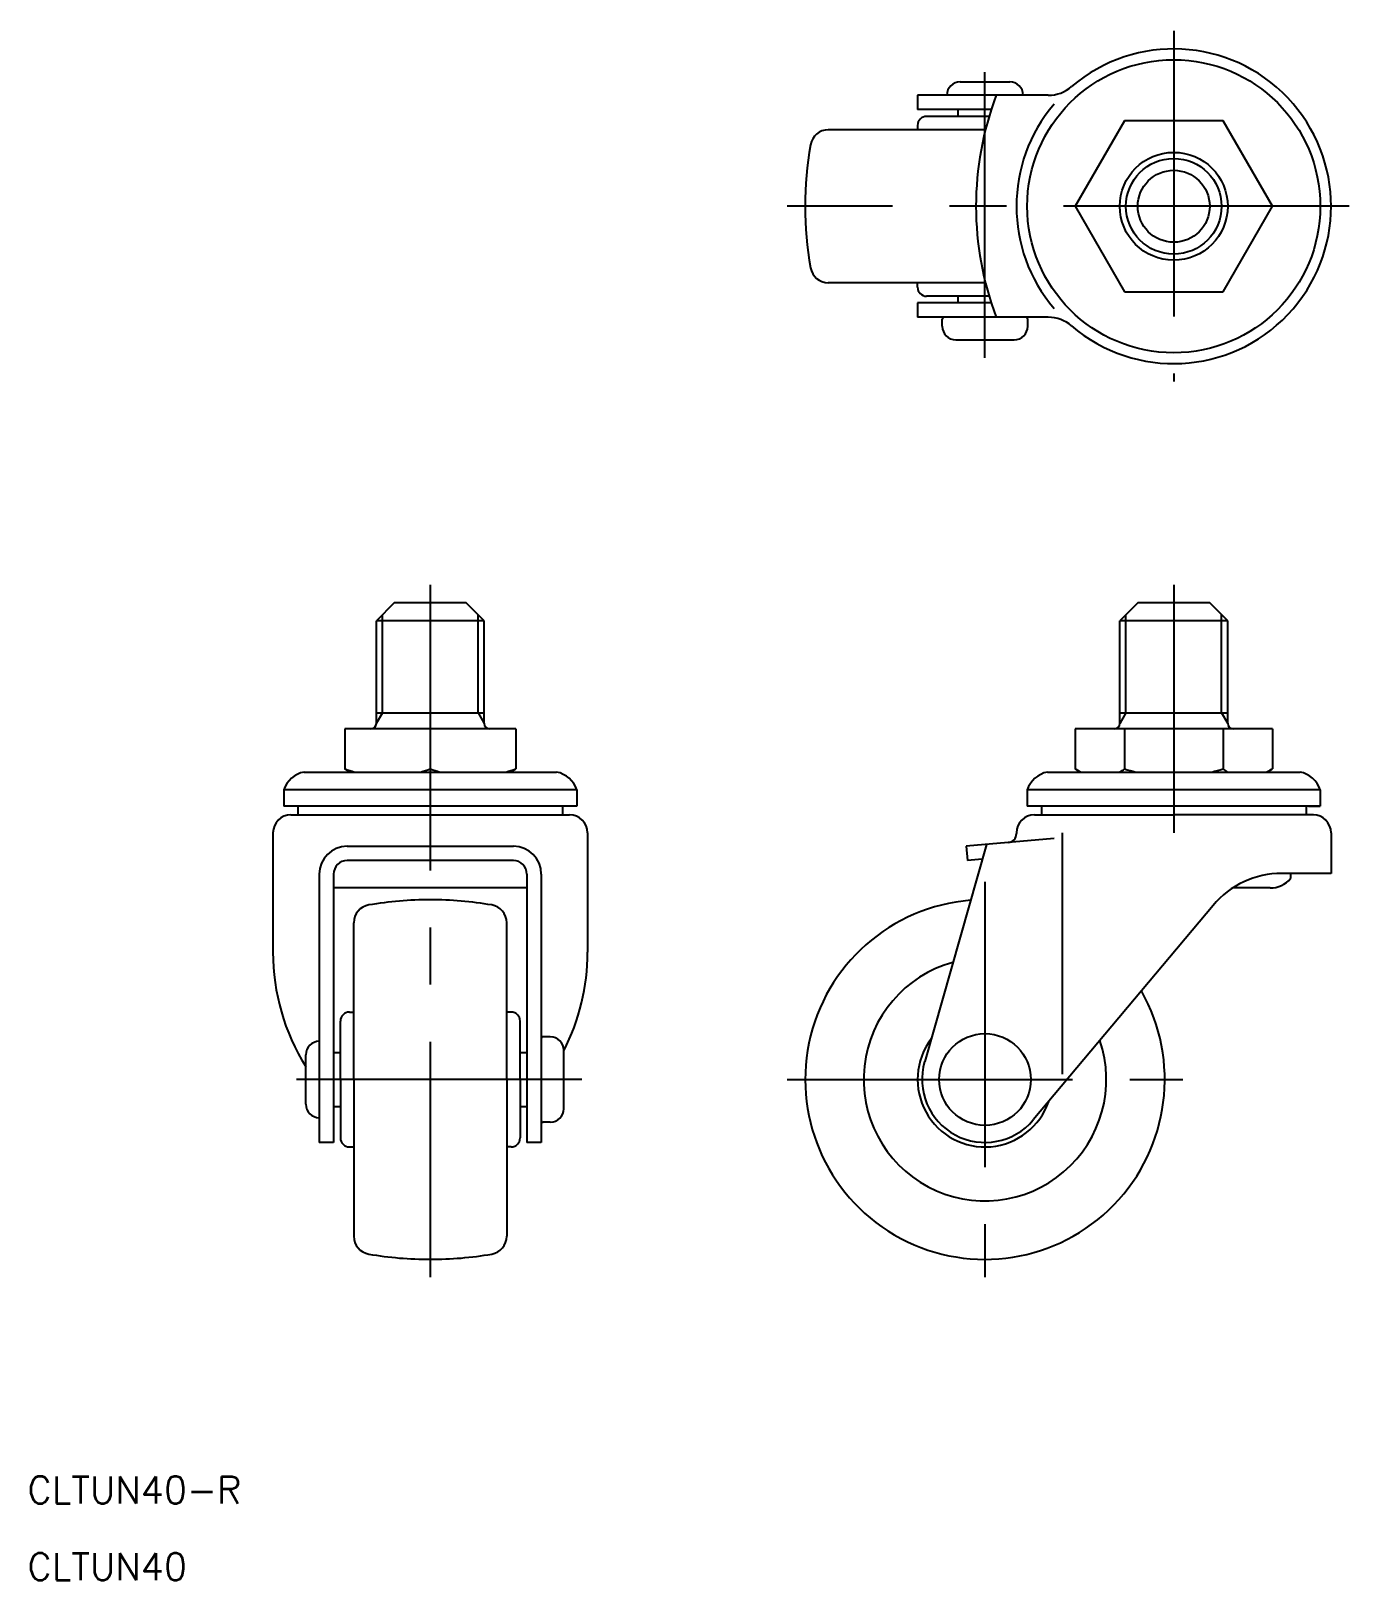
# Model space of a CAD drawing. Extents: x -106 to 40, y -56 to 117.
import ezdxf

# ---------------------------------------------------------------- set-up
doc = ezdxf.new("R2010")
doc.units = 0
doc.linetypes.add('CENTER', pattern=[50.8, 31.75, -6.35, 6.35, -6.35])
doc.layers.get('0').update_dxf_attribs({"linetype": 'CONTINUOUS'})
doc.layers.add('CENTER', color=1, linetype='CONTINUOUS')
doc.styles.get("Standard").update_dxf_attribs({"font": 'txt.shx', "height": 3, "bigfont": 'bigfont.shx'})

msp = doc.modelspace()

# ---------------------------------------------------------------- linework, layer by layer
at = {"color": 7, "linetype": 'CONTINUOUS'}
for p, q in [((-2.75, 110.97), (2.75, 110.97)), ((7.04, 109.47), (-7.5, 109.47)), ((-7.5, 109.47), (-7.5, 107.87)), ((0.69, 107.87), (-7.5, 107.87)), ((0.46, 107.12), (-6.5, 107.12)), ((-3, 107.12), (-3, 107.87)), ((0.05, 105.62), (-17.44, 105.62)), ((-7.5, 106.12), (-7.5, 105.62)), ((15.52, 106.62), (10.03, 97.12)), ((26.48, 106.62), (15.52, 106.62)), ((31.97, 97.12), (26.48, 106.62)), ((10.03, 97.12), (15.52, 87.62)), ((26.48, 87.62), (31.97, 97.12)), ((0.05, 88.62), (-17.44, 88.62)), ((-7.5, 88.12), (-7.5, 88.62)), ((-7.5, 86.37), (-7.5, 84.77)), ((0.69, 86.37), (-7.5, 86.37)), ((0.46, 87.12), (-6.5, 87.12)), ((-3, 86.37), (-3, 87.12)), ((15.52, 87.62), (26.48, 87.62)), ((7.04, 84.77), (-7.5, 84.77)), ((-4.75, 83.77), (-4.75, 84.57)), ((4.75, 83.77), (4.75, 84.57)), ((-3.25, 82.27), (3.25, 82.27)), ((-65.71, 53), (-67.71, 51)), ((-57.71, 53), (-65.71, 53)), ((-55.71, 51), (-57.71, 53)), ((17, 53), (15, 51)), ((25, 53), (17, 53)), ((27, 51), (25, 53)), ((-55.71, 51), (-67.71, 51)), ((-67.71, 39.6), (-67.71, 51)), ((-55.71, 39.6), (-55.71, 51)), ((27, 51), (15, 51)), ((15, 39.6), (15, 51)), ((27, 39.6), (27, 51)), ((-67.71, 40.77), (-55.71, 40.77)), ((15, 40.77), (27, 40.77)), ((-71.21, 39), (-71.21, 34.55)), ((-52.21, 39), (-71.21, 39)), ((-61.71, 39), (-61.71, 34.2)), ((-52.21, 39), (-52.21, 34.55)), ((10.03, 39), (10.03, 34.55)), ((31.97, 39), (10.03, 39)), ((15.52, 39), (15.52, 34.55)), ((26.48, 39), (26.48, 34.55)), ((31.97, 39), (31.97, 34.55)), ((-70.61, 34.2), (-71.21, 34.55)), ((-52.82, 34.2), (-52.21, 34.55)), ((10.63, 34.2), (10.03, 34.55)), ((31.37, 34.2), (31.97, 34.55)), ((-75.76, 34.2), (-47.66, 34.2)), ((6.95, 34.2), (24.79, 34.2)), ((24.79, 34.2), (35.05, 34.2)), ((-45.41, 32.2), (-78.01, 32.2)), ((-78.01, 32.2), (-78.01, 30.4)), ((-45.41, 32.2), (-45.41, 30.4)), ((37.3, 32.2), (4.7, 32.2)), ((4.7, 32.2), (4.7, 30.4)), ((37.3, 32.2), (37.3, 30.4)), ((-45.41, 30.4), (-78.01, 30.4)), ((-77.21, 29.43), (-46.21, 29.43)), ((-76.44, 30.4), (-76.44, 29.43)), ((-46.99, 30.4), (-46.99, 29.43)), ((37.3, 30.4), (4.7, 30.4)), ((5.5, 29.43), (21, 29.43)), ((6.28, 30.4), (6.28, 29.43)), ((36.53, 29.43), (21, 29.43)), ((35.72, 30.4), (35.72, 29.43)), ((35.98, 30.4), (37.3, 30.4)), ((-79.21, 27.43), (-79.21, 14.15)), ((-70.96, 25.94), (-52.46, 25.94)), ((-44.21, 27.43), (-44.21, 14.15)), ((0.17, 26.14), (-6.71, 1.99)), ((7.68, 26.8), (-2.08, 25.94)), ((-2.08, 25.94), (-1.94, 24.35)), ((3.5, 27.43), (3.5, 27.35)), ((8.6, 27.43), (8.6, 0.61)), ((38.5, 27.43), (38.5, 22.93)), ((-52.46, 24.35), (-70.96, 24.35)), ((-0.3, 24.49), (-1.94, 24.35)), ((-74.06, 22.84), (-74.06, -7)), ((-72.46, 22.85), (-72.46, -7)), ((-50.96, 22.85), (-50.96, -7)), ((-49.36, 22.84), (-49.36, -7)), ((38.5, 22.93), (33.03, 22.93)), ((34, 22.93), (34, 22.35)), ((-50.99, 21.3), (-72.46, 21.3)), ((31.72, 21.3), (27.56, 21.3)), ((25.37, 19.36), (5.36, -4.5)), ((-70.21, 0), (-70.21, 17.44)), ((-53.21, 0), (-53.21, 17.44)), ((-70.71, 7.5), (-70.21, 7.5)), ((-52.71, 7.5), (-53.21, 7.5)), ((-71.71, 0), (-71.71, 6.5)), ((-51.71, 0), (-51.71, 6.5)), ((-48.36, 4.75), (-49.16, 4.75)), ((-75.56, -2.75), (-75.56, 2.75)), ((-72.46, 3), (-71.71, 3)), ((-51.71, 3), (-50.96, 3)), ((-46.86, -3.25), (-46.86, 3.25)), ((-71.71, 0), (-71.71, -6.5)), ((-70.21, 0), (-70.21, -17.44)), ((-53.21, 0), (-53.21, -17.44)), ((-51.71, 0), (-51.71, -6.5)), ((-72.46, -3), (-71.71, -3)), ((-51.71, -3), (-50.96, -3)), ((-48.36, -4.75), (-49.16, -4.75)), ((-72.46, -7), (-74.06, -7)), ((-70.71, -7.5), (-70.21, -7.5)), ((-52.71, -7.5), (-53.21, -7.5)), ((-49.36, -7), (-50.96, -7))]:
    msp.add_line(p, q, dxfattribs=at)
at = {"color": 3, "linetype": 'CONTINUOUS'}
for p, q in [((-67.04, 40.77), (-67.04, 51.68)), ((-56.39, 40.77), (-56.39, 51.68)), ((15.68, 40.77), (15.68, 51.68)), ((26.32, 40.77), (26.32, 51.68)), ((-67.04, 40.77), (-67.73, 39.58)), ((-56.39, 40.77), (-55.7, 39.58)), ((15.68, 40.77), (14.99, 39.58)), ((26.32, 40.77), (27.01, 39.58))]:
    msp.add_line(p, q, dxfattribs=at)
at = {"color": 7, "linetype": 'CONTINUOUS'}
for centre, radius in [((21, 97.12), 16.3), ((21, 97.12), 6), ((21, 97.12), 4), ((0, 0), 5.1)]:
    msp.add_circle(centre, radius, dxfattribs=at)
at = {"color": 3, "linetype": 'CONTINUOUS'}
msp.add_circle((21, 97.12), 5.32, dxfattribs=at)
at = {"color": 7, "linetype": 'CONTINUOUS'}
for centre, radius, start, end in [((21, 97.12), 17.5, 229.5052, 130.4948), ((-2.75, 109.47), 1.5, 90, 180), ((2.75, 109.47), 1.5, 0, 90), ((7.04, 113.47), 4, 270, 310.4948), ((34, 97.12), 35, 159.3378, 200.6622), ((-6.5, 106.12), 1, 90, 180), ((21, 97.12), 17.5, 139.566, 220.434), ((-17.44, 103.62), 2, 90, 170.151), ((20, 97.12), 40, 170.151, 189.849), ((-17.44, 90.62), 2, 189.849, 270), ((-6.5, 88.12), 1, 180, 270), ((-4.55, 84.57), 0.2, 90, 182.2046), ((4.55, 84.57), 0.2, 357.7954, 90), ((7.04, 80.77), 4, 49.5052, 90), ((-3.25, 83.77), 1.5, 180, 270), ((3.25, 83.77), 1.5, 270, 0), ((-68.31, 39.6), 0.6, 270, 0), ((-55.11, 39.6), 0.6, 180, 270), ((14.4, 39.6), 0.6, 270, 0), ((27.6, 39.6), 0.6, 180, 270), ((-66.46, 47.42), 13.72, 249.7438, 254.484), ((-66.46, 47.42), 13.72, 285.516, 290.2562), ((-56.96, 47.42), 13.72, 249.7438, 254.484), ((-56.96, 47.42), 13.72, 285.516, 290.2562), ((13.11, 39.7), 6, 240, 246.4435), ((13.11, 37.55), 3.85, 299.5131, 308.7577), ((21, 51.82), 18.12, 252.3968, 256.509), ((21, 51.82), 18.12, 283.491, 287.6032), ((28.89, 37.55), 3.85, 231.2423, 240.4869), ((28.89, 39.7), 6, 293.5565, 300), ((-75.16, 31.26), 3, 101.5188, 161.7483), ((-48.26, 31.26), 3, 18.2517, 78.4812), ((7.55, 31.26), 3, 101.5188, 161.7483), ((34.45, 31.26), 3, 18.2517, 78.4812), ((-77.21, 27.43), 2, 90, 180), ((-46.21, 27.43), 2, 0, 90), ((5.5, 27.43), 2, 90, 180), ((36.5, 27.43), 2, 0, 90), ((-70.96, 22.84), 3.1, 90, 180), ((-52.46, 22.84), 3.1, 0, 90), ((2.5, 27.35), 1, 275, 0), ((-70.96, 22.85), 1.5, 90, 180), ((-52.46, 22.85), 1.5, 0, 90), ((33.03, 12.93), 10, 90, 140.0125), ((31.72, 24.3), 3, 270, 319.4584), ((-68.21, 17.44), 2, 99.849, 180), ((-61.71, -20), 40, 90, 99.849), ((-61.71, -20), 40, 80.151, 90), ((-55.21, 17.44), 2, 360, 80.151), ((0, 0), 20, 94.58, 29.5252), ((-55.23, 14.15), 23.98, 180, 212.026), ((-68.19, 14.15), 23.98, 332.811, 0), ((0, 0), 13.5, 105.3249, 18.7796), ((-70.71, 6.5), 1, 90, 180), ((-52.71, 6.5), 1, 0, 90), ((-74.06, 2.75), 1.5, 90, 180), ((-49.16, 4.55), 0.2, 87.7954, 180), ((-48.36, 3.25), 1.5, 0, 90), ((0, 0), 7.5, 143.0462, 341.052), ((0, 0), 7, 163.495, 320.0125), ((-74.06, -2.75), 1.5, 180, 270), ((-48.36, -3.25), 1.5, 270, 0), ((-49.16, -4.55), 0.2, 180, 272.2046), ((-70.71, -6.5), 1, 180, 270), ((-52.71, -6.5), 1, 270, 360), ((-68.21, -17.44), 2, 180, 260.151), ((-55.21, -17.44), 2, 279.849, 360), ((-61.71, 20), 40, 260.151, 270), ((-61.71, 20), 40, 270, 279.849)]:
    msp.add_arc(centre, radius, start, end, dxfattribs=at)
at = {"layer": 'CENTER', "color": 1, "linetype": 'CENTER'}
for p, q in [((21, 116.62), (21, 77.62)), ((0, 80.27), (0, 112.97)), ((40.5, 97.12), (-22, 97.12)), ((-61.71, 55), (-61.71, -22)), ((21, 55), (21, 27.43)), ((0, 22), (0, -22)), ((-44.86, 0), (-77.56, 0)), ((-22, 0), (22, 0))]:
    msp.add_line(p, q, dxfattribs=at)

# ---------------------------------------------------------------- texts
at = {"color": 7, "linetype": 'CONTINUOUS'}
for s, p in [('CLTUN40-R', (-106.52, -47.14)), ('CLTUN40', (-106.52, -55.67))]:
    msp.add_text(s, height=3, dxfattribs=at).set_placement(p)

doc.saveas('drawing.dxf')
